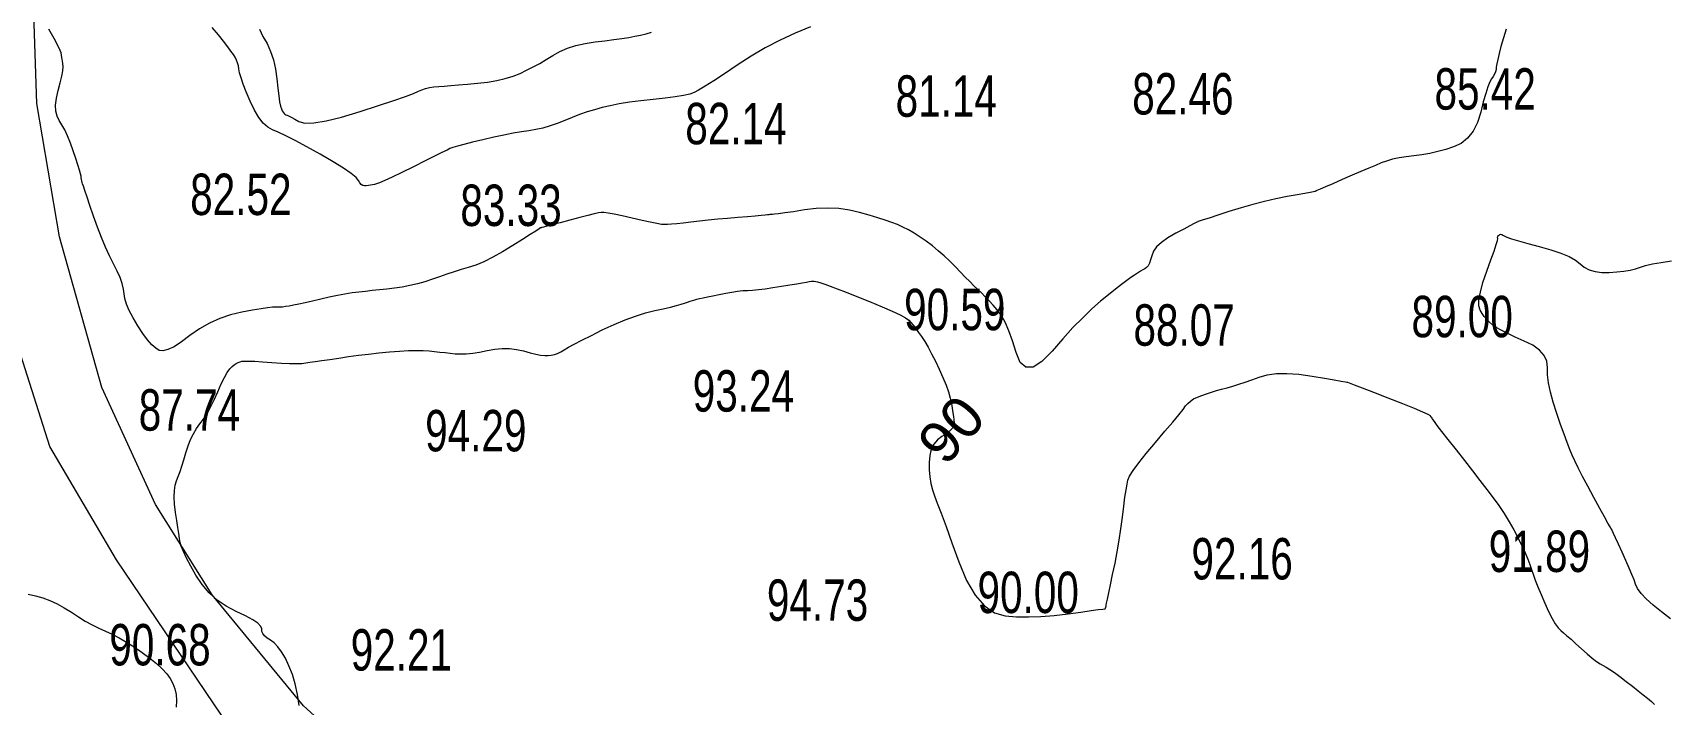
# Model space of a CAD drawing. Header units: metres. Extents: x 431006 to 434411, y 2469261 to 2473208.
# Drawn here: x 433351 to 433508.7, y 2471545.4 to 2471610.4 of the extents above; entities that cross this region are included whole.
import ezdxf
from ezdxf.enums import TextEntityAlignment as Align

# ---------------------------------------------------------------- set-up
doc = ezdxf.new("R2010")
doc.units = ezdxf.units.M
doc.header["$MEASUREMENT"] = 0
for name, color, linetype, lineweight in [('CAO DO', 8, 'Continuous', 18), ('duong nhua-ks', 8, 'Continuous', 18), ('MH_DongMuc', 8, 'Continuous', 18), ('MH_DongMuc_Con', 8, 'Continuous', 18)]:
    doc.layers.add(name, color=color, linetype=linetype, lineweight=lineweight)
doc.styles.get("Standard").update_dxf_attribs({"font": 'arial.ttf'})

msp = doc.modelspace()

# ---------------------------------------------------------------- linework, layer by layer
at = {"layer": 'duong nhua-ks', "color": 8, "lineweight": 0}
for points in [[(433377.16, 2471545.29), (433368.33, 2471556.01), (433362.87, 2471564.74), (433357.7, 2471576.06), (433353.59, 2471590.62), (433351.42, 2471603.51), (433351.04, 2471615.11), (433352.76, 2471628.58), (433355.38, 2471640.64), (433357.55, 2471646.91), (433364.81, 2471658.81), (433379.7, 2471682.97), (433394.74, 2471705.12), (433412.62, 2471728.84), (433427.36, 2471748.89), (433443.82, 2471767.89), (433457.22, 2471781.68), (433469.72, 2471794.85), (433488.35, 2471818.26), (433505.56, 2471838.7), (433519.47, 2471858.22), (433538.03, 2471883.43)], [(433377.16, 2471545.29), (433368.33, 2471556.01), (433362.87, 2471564.74), (433357.7, 2471576.06), (433353.59, 2471590.62), (433351.42, 2471603.51), (433351.04, 2471615.11), (433352.76, 2471628.58), (433355.38, 2471640.64), (433357.55, 2471646.91), (433364.81, 2471658.81), (433379.7, 2471682.97), (433394.74, 2471705.12), (433412.62, 2471728.84), (433427.36, 2471748.89), (433443.82, 2471767.89), (433457.22, 2471781.68), (433469.72, 2471794.85), (433488.35, 2471818.26), (433505.56, 2471838.7), (433510.07, 2471845.03)], [(433276.77, 2471564.35), (433339.47, 2471536.61), (433381.1, 2471520.35), (433425.44, 2471504.06), (433446.6, 2471497.57), (433411.28, 2471513.63), (433394.91, 2471522.32), (433380.64, 2471533.24), (433369.25, 2471544.37), (433359.12, 2471559.38), (433352.68, 2471570.35), (433347.91, 2471585.35), (433344.81, 2471600.52), (433344.65, 2471615.92), (433347.25, 2471633.33), (433351.14, 2471647.59), (433359.69, 2471661.81), (433362.36, 2471668.23)], [(433276.77, 2471564.35), (433339.47, 2471536.61), (433381.1, 2471520.35), (433425.44, 2471504.06), (433446.6, 2471497.57), (433411.28, 2471513.63), (433394.91, 2471522.32), (433380.64, 2471533.24), (433369.25, 2471544.37), (433359.12, 2471559.38), (433352.68, 2471570.35), (433347.91, 2471585.35), (433344.81, 2471600.52), (433344.65, 2471615.92), (433347.25, 2471633.33), (433351.14, 2471647.59), (433359.69, 2471661.81), (433362.36, 2471668.23)]]:
    msp.add_lwpolyline(points, dxfattribs=at)
at = {"layer": 'duong nhua-ks', "color": 9, "lineweight": 0}
for points in [[(433566.78, 2471465.42), (433556.51, 2471468.55), (433502.82, 2471484.99), (433453.99, 2471502.86), (433413.44, 2471520.09), (433397.66, 2471528.67), (433387.86, 2471535.58), (433377.16, 2471545.29), (433368.33, 2471556.01), (433362.87, 2471564.74), (433357.7, 2471576.06), (433353.59, 2471590.62), (433351.42, 2471603.51), (433351.04, 2471615.11), (433352.76, 2471628.58), (433355.38, 2471640.64), (433357.55, 2471646.91), (433364.81, 2471658.81), (433379.7, 2471682.97), (433394.74, 2471705.12), (433412.62, 2471728.84), (433427.36, 2471748.89), (433443.82, 2471767.89), (433443.92, 2471767.99)], [(433377.16, 2471545.29), (433368.33, 2471556.01), (433362.87, 2471564.74), (433357.7, 2471576.06), (433353.59, 2471590.62), (433351.42, 2471603.51), (433351.04, 2471615.11), (433352.76, 2471628.58), (433355.38, 2471640.64), (433357.55, 2471646.91), (433364.81, 2471658.81), (433379.7, 2471682.97), (433394.74, 2471705.12), (433412.62, 2471728.84), (433427.36, 2471748.89), (433443.82, 2471767.89), (433443.92, 2471767.99)], [(433276.77, 2471564.35), (433339.47, 2471536.61), (433381.1, 2471520.35), (433425.44, 2471504.06), (433446.6, 2471497.57), (433411.28, 2471513.63), (433394.91, 2471522.32), (433380.64, 2471533.24), (433369.25, 2471544.37), (433359.12, 2471559.38), (433352.68, 2471570.35), (433347.91, 2471585.35), (433344.81, 2471600.52), (433344.65, 2471615.92), (433347.25, 2471633.33), (433351.14, 2471647.59), (433359.69, 2471661.81), (433362.36, 2471668.23)], [(433276.77, 2471564.35), (433339.47, 2471536.61), (433381.1, 2471520.35), (433425.44, 2471504.06), (433446.6, 2471497.57), (433411.28, 2471513.63), (433394.91, 2471522.32), (433380.64, 2471533.24), (433369.25, 2471544.37), (433359.12, 2471559.38), (433352.68, 2471570.35), (433347.91, 2471585.35), (433344.81, 2471600.52), (433344.65, 2471615.92), (433347.25, 2471633.33), (433351.14, 2471647.59), (433359.69, 2471661.81), (433362.36, 2471668.23)]]:
    msp.add_lwpolyline(points, dxfattribs=at)
at = {"layer": 'MH_DongMuc', "color": 9, "lineweight": 0, "elevation": 80}
msp.add_lwpolyline([(433426.11, 2471610.9), (433424.63, 2471610.29), (433423.18, 2471609.62), (433421.76, 2471608.88), (433420.38, 2471608.07), (433419.04, 2471607.2), (433417.81, 2471606.37), (433416.78, 2471605.69), (433415.95, 2471605.16), (433415.32, 2471604.78), (433414.89, 2471604.56), (433414.46, 2471604.41), (433413.86, 2471604.27), (433413.06, 2471604.13), (433412.09, 2471604), (433410.93, 2471603.88), (433409.73, 2471603.76), (433408.64, 2471603.62), (433407.65, 2471603.46), (433406.77, 2471603.29), (433405.99, 2471603.11), (433405.27, 2471602.9), (433404.55, 2471602.68), (433403.83, 2471602.43), (433403.11, 2471602.15), (433402.39, 2471601.86), (433401.67, 2471601.57), (433400.97, 2471601.33), (433400.28, 2471601.13), (433399.59, 2471600.98), (433398.92, 2471600.86), (433398.2, 2471600.76), (433397.41, 2471600.62), (433396.52, 2471600.45), (433395.55, 2471600.24), (433394.49, 2471600), (433393.49, 2471599.76), (433392.66, 2471599.55), (433392.03, 2471599.38), (433391.57, 2471599.25), (433391.3, 2471599.14), (433391.02, 2471599), (433390.52, 2471598.76), (433389.82, 2471598.4), (433388.9, 2471597.95), (433387.78, 2471597.39), (433386.65, 2471596.83), (433385.73, 2471596.38), (433385.02, 2471596.05), (433384.51, 2471595.83), (433384.21, 2471595.73), (433384.02, 2471595.68), (433383.82, 2471595.64), (433383.62, 2471595.6), (433383.43, 2471595.56), (433383.23, 2471595.53), (433383.05, 2471595.53), (433382.88, 2471595.58), (433382.73, 2471595.68), (433382.6, 2471595.84), (433382.48, 2471596.05), (433382.25, 2471596.34), (433381.76, 2471596.74), (433381.02, 2471597.25), (433380.02, 2471597.87), (433378.76, 2471598.6), (433377.47, 2471599.32), (433376.37, 2471599.91), (433375.45, 2471600.39), (433374.72, 2471600.73), (433374.17, 2471600.96), (433373.72, 2471601.2), (433373.28, 2471601.59), (433372.85, 2471602.15), (433372.43, 2471602.86), (433372.02, 2471603.73), (433371.64, 2471604.62), (433371.35, 2471605.37), (433371.13, 2471605.99), (433370.99, 2471606.48), (433370.92, 2471606.84), (433370.88, 2471607.13), (433370.8, 2471607.42), (433370.7, 2471607.7), (433370.56, 2471607.98), (433370.39, 2471608.25), (433370.16, 2471608.57), (433369.84, 2471608.99), (433369.43, 2471609.51), (433368.94, 2471610.13), (433368.35, 2471610.85)], dxfattribs=at)
at = {"layer": 'MH_DongMuc', "color": 8, "lineweight": 0, "elevation": 90}
for points in [[(433376.75, 2471545.3), (433376.58, 2471546.39), (433376.37, 2471547.4), (433376.09, 2471548.32), (433375.76, 2471549.15), (433375.41, 2471549.88), (433375.05, 2471550.49), (433374.69, 2471550.99), (433374.34, 2471551.37), (433373.98, 2471551.63), (433373.66, 2471551.83), (433373.41, 2471552.04), (433373.24, 2471552.26), (433373.15, 2471552.48), (433373.13, 2471552.71), (433373.05, 2471552.96), (433372.76, 2471553.26), (433372.27, 2471553.59), (433371.57, 2471553.98), (433370.67, 2471554.4), (433369.71, 2471554.9), (433368.84, 2471555.5), (433368.06, 2471556.2), (433367.37, 2471557), (433366.77, 2471557.9), (433366.27, 2471558.79), (433365.86, 2471559.55), (433365.56, 2471560.19), (433365.35, 2471560.7), (433365.25, 2471561.08), (433365.19, 2471561.46), (433365.11, 2471561.93), (433365.03, 2471562.51), (433364.93, 2471563.2), (433364.81, 2471563.98), (433364.72, 2471564.78), (433364.68, 2471565.48), (433364.7, 2471566.09), (433364.77, 2471566.6), (433364.9, 2471567.03), (433365.07, 2471567.44), (433365.24, 2471567.92), (433365.42, 2471568.46), (433365.61, 2471569.06), (433365.8, 2471569.73), (433366.02, 2471570.4), (433366.26, 2471571.01), (433366.53, 2471571.58), (433366.83, 2471572.08), (433367.16, 2471572.53), (433367.5, 2471573), (433367.85, 2471573.54), (433368.19, 2471574.16), (433368.54, 2471574.86), (433368.88, 2471575.64), (433369.22, 2471576.39), (433369.52, 2471577.01), (433369.8, 2471577.5), (433370.04, 2471577.86), (433370.26, 2471578.09), (433370.47, 2471578.24), (433370.66, 2471578.36), (433370.85, 2471578.46), (433371.04, 2471578.53), (433371.22, 2471578.58), (433371.47, 2471578.6), (433371.89, 2471578.6), (433372.47, 2471578.58), (433373.21, 2471578.54), (433374.11, 2471578.47), (433375.03, 2471578.41), (433375.81, 2471578.38), (433376.47, 2471578.37), (433377, 2471578.38), (433377.39, 2471578.42), (433377.78, 2471578.49), (433378.3, 2471578.57), (433378.93, 2471578.66), (433379.69, 2471578.77), (433380.57, 2471578.9), (433381.51, 2471579.04), (433382.47, 2471579.16), (433383.45, 2471579.28), (433384.45, 2471579.39), (433385.46, 2471579.49), (433386.43, 2471579.57), (433387.29, 2471579.62), (433388.06, 2471579.64), (433388.73, 2471579.63), (433389.3, 2471579.59), (433389.82, 2471579.54), (433390.32, 2471579.48), (433390.83, 2471579.43), (433391.32, 2471579.37), (433391.81, 2471579.32), (433392.32, 2471579.29), (433392.88, 2471579.31), (433393.5, 2471579.37), (433394.17, 2471579.48), (433394.89, 2471579.62), (433395.63, 2471579.76), (433396.35, 2471579.82), (433397.06, 2471579.81), (433397.74, 2471579.73), (433398.41, 2471579.58), (433399.04, 2471579.41), (433399.59, 2471579.28), (433400.06, 2471579.19), (433400.46, 2471579.14), (433400.79, 2471579.13), (433401.09, 2471579.16), (433401.39, 2471579.24), (433401.7, 2471579.35), (433402.01, 2471579.5), (433402.33, 2471579.69), (433402.74, 2471579.94), (433403.31, 2471580.25), (433404.05, 2471580.64), (433404.96, 2471581.09), (433406.02, 2471581.62), (433407.15, 2471582.14), (433408.22, 2471582.59), (433409.23, 2471582.96), (433410.19, 2471583.26), (433411.1, 2471583.48), (433411.91, 2471583.66), (433412.61, 2471583.82), (433413.18, 2471583.97), (433413.64, 2471584.1), (433413.97, 2471584.21), (433414.24, 2471584.31), (433414.49, 2471584.4), (433414.73, 2471584.47), (433414.95, 2471584.53), (433415.16, 2471584.58), (433415.41, 2471584.64), (433415.75, 2471584.71), (433416.18, 2471584.8), (433416.7, 2471584.91), (433417.31, 2471585.05), (433417.95, 2471585.18), (433418.54, 2471585.28), (433419.08, 2471585.36), (433419.59, 2471585.41), (433420.04, 2471585.44), (433420.52, 2471585.47), (433421.09, 2471585.52), (433421.75, 2471585.6), (433422.49, 2471585.7), (433423.32, 2471585.83), (433424.12, 2471585.96), (433424.79, 2471586.07), (433425.33, 2471586.17), (433425.73, 2471586.24), (433426, 2471586.3), (433426.23, 2471586.33), (433426.49, 2471586.32), (433426.79, 2471586.27), (433427.13, 2471586.18), (433427.52, 2471586.05), (433428.01, 2471585.86), (433428.69, 2471585.6), (433429.56, 2471585.26), (433430.6, 2471584.85), (433431.83, 2471584.36), (433433.04, 2471583.86), (433434.02, 2471583.43), (433434.78, 2471583.07), (433435.31, 2471582.78), (433435.62, 2471582.55), (433435.82, 2471582.32), (433436.05, 2471582.06), (433436.29, 2471581.74), (433436.56, 2471581.38), (433436.85, 2471580.97), (433437.15, 2471580.5), (433437.48, 2471579.94), (433437.82, 2471579.31), (433438.18, 2471578.6), (433438.56, 2471577.81), (433438.91, 2471577.02), (433439.21, 2471576.29), (433439.44, 2471575.63), (433439.61, 2471575.03), (433439.73, 2471574.51), (433439.8, 2471574.04), (433439.86, 2471573.61), (433439.92, 2471573.24), (433439.96, 2471572.91), (433439.98, 2471572.63), (433439.96, 2471572.38), (433439.83, 2471572.12), (433439.59, 2471571.85), (433439.26, 2471571.58), (433438.82, 2471571.31), (433438.38, 2471570.99), (433438.03, 2471570.58), (433437.78, 2471570.08), (433437.63, 2471569.49), (433437.57, 2471568.81), (433437.58, 2471568.1), (433437.64, 2471567.42), (433437.74, 2471566.78), (433437.89, 2471566.16), (433438.09, 2471565.58), (433438.36, 2471564.88), (433438.74, 2471563.89), (433439.21, 2471562.61), (433439.78, 2471561.05), (433440.45, 2471559.21), (433441.2, 2471557.41), (433442.03, 2471555.99), (433442.92, 2471554.94), (433443.88, 2471554.27), (433444.91, 2471553.97), (433446.01, 2471553.89), (433447.17, 2471553.87), (433448.38, 2471553.91), (433449.66, 2471554.01), (433451.01, 2471554.17), (433452.24, 2471554.35), (433453.21, 2471554.49), (433453.91, 2471554.58), (433454.34, 2471554.64), (433454.51, 2471554.66), (433454.53, 2471554.66), (433454.55, 2471554.67), (433454.57, 2471554.67), (433454.59, 2471554.68), (433454.6, 2471554.69), (433454.6, 2471554.7), (433454.61, 2471554.71), (433454.62, 2471554.72), (433454.62, 2471554.74), (433454.63, 2471554.75), (433454.64, 2471554.77), (433454.64, 2471554.81), (433454.65, 2471554.86), (433454.67, 2471554.93), (433454.68, 2471555.02), (433454.72, 2471555.21), (433454.8, 2471555.6), (433454.93, 2471556.19), (433455.09, 2471556.98), (433455.3, 2471557.97), (433455.53, 2471559.06), (433455.73, 2471560.16), (433455.92, 2471561.28), (433456.09, 2471562.4), (433456.24, 2471563.53), (433456.37, 2471564.58), (433456.49, 2471565.46), (433456.6, 2471566.17), (433456.69, 2471566.72), (433456.77, 2471567.09), (433456.94, 2471567.47), (433457.29, 2471568.03), (433457.82, 2471568.76), (433458.54, 2471569.66), (433459.44, 2471570.74), (433460.35, 2471571.82), (433461.1, 2471572.71), (433461.68, 2471573.42), (433462.1, 2471573.94), (433462.35, 2471574.28), (433462.55, 2471574.52), (433462.81, 2471574.74), (433463.12, 2471574.94), (433463.48, 2471575.13), (433463.9, 2471575.29), (433464.36, 2471575.45), (433464.83, 2471575.6), (433465.32, 2471575.75), (433465.82, 2471575.89), (433466.35, 2471576.03), (433466.89, 2471576.18), (433467.48, 2471576.36), (433468.1, 2471576.57), (433468.75, 2471576.8), (433469.44, 2471577.05), (433470.21, 2471577.27), (433471.11, 2471577.39), (433472.13, 2471577.41), (433473.28, 2471577.33), (433474.56, 2471577.15), (433475.76, 2471576.94), (433476.7, 2471576.78), (433477.38, 2471576.66), (433477.79, 2471576.59), (433477.93, 2471576.56), (433477.95, 2471576.56), (433477.96, 2471576.55), (433477.97, 2471576.55), (433477.98, 2471576.55), (433477.98, 2471576.55), (433478.15, 2471576.49), (433478.62, 2471576.31), (433479.4, 2471576.01), (433480.49, 2471575.59), (433481.89, 2471575.05), (433483.3, 2471574.5), (433484.41, 2471574.05), (433485.22, 2471573.71), (433485.73, 2471573.47), (433485.95, 2471573.33), (433486.01, 2471573.25), (433486.07, 2471573.17), (433486.13, 2471573.09), (433486.17, 2471573.01), (433486.22, 2471572.94), (433486.34, 2471572.76), (433486.62, 2471572.39), (433487.07, 2471571.81), (433487.68, 2471571.03), (433488.46, 2471570.04), (433489.29, 2471568.99), (433490.06, 2471568), (433490.77, 2471567.07), (433491.43, 2471566.2), (433492.03, 2471565.4), (433492.59, 2471564.63), (433493.1, 2471563.86), (433493.59, 2471563.08), (433494.03, 2471562.29), (433494.45, 2471561.5), (433494.81, 2471560.75), (433495.13, 2471560.07), (433495.39, 2471559.46), (433495.6, 2471558.93), (433495.75, 2471558.47), (433495.91, 2471558), (433496.11, 2471557.44), (433496.37, 2471556.79), (433496.67, 2471556.04), (433497.03, 2471555.21), (433497.4, 2471554.39), (433497.74, 2471553.72), (433498.04, 2471553.2), (433498.32, 2471552.81), (433498.57, 2471552.56), (433498.83, 2471552.35), (433499.16, 2471552.06), (433499.57, 2471551.71), (433500.04, 2471551.28), (433500.58, 2471550.79), (433501.12, 2471550.3), (433501.6, 2471549.89), (433502.02, 2471549.57), (433502.37, 2471549.33), (433502.66, 2471549.18), (433502.95, 2471549.02), (433503.32, 2471548.79), (433503.77, 2471548.49), (433504.29, 2471548.11), (433504.89, 2471547.65), (433505.5, 2471547.17), (433506.04, 2471546.74), (433506.53, 2471546.36), (433506.96, 2471546.01), (433507.33, 2471545.71), (433507.64, 2471545.42)], [(433350.56, 2471556.07), (433351.27, 2471555.93), (433351.98, 2471555.73), (433352.68, 2471555.47), (433353.37, 2471555.15), (433354.06, 2471554.77), (433354.75, 2471554.33), (433355.42, 2471553.88), (433356.09, 2471553.47), (433356.75, 2471553.11), (433357.39, 2471552.78), (433358.03, 2471552.49), (433358.68, 2471552.2), (433359.36, 2471551.85), (433360.07, 2471551.44), (433360.81, 2471550.97), (433361.59, 2471550.44), (433362.33, 2471549.9), (433362.98, 2471549.37), (433363.52, 2471548.87), (433363.96, 2471548.38), (433364.3, 2471547.92), (433364.56, 2471547.44), (433364.74, 2471546.93), (433364.86, 2471546.38), (433364.91, 2471545.79), (433364.88, 2471545.16)]]:
    msp.add_lwpolyline(points, dxfattribs=at)
at = {"layer": 'MH_DongMuc_Con', "color": 8, "lineweight": 0}
for points, elevation in [([(433493.29, 2471610.69), (433493.03, 2471609.85), (433492.8, 2471609.01), (433492.62, 2471608.32), (433492.49, 2471607.75), (433492.4, 2471607.32), (433492.35, 2471607.02), (433492.32, 2471606.79), (433492.26, 2471606.56), (433492.17, 2471606.34), (433492.05, 2471606.12), (433491.9, 2471605.9), (433491.73, 2471605.59), (433491.54, 2471605.12), (433491.33, 2471604.47), (433491.09, 2471603.65), (433490.84, 2471602.66), (433490.52, 2471601.66), (433490.1, 2471600.83), (433489.58, 2471600.16), (433488.96, 2471599.65), (433488.23, 2471599.31), (433487.46, 2471599.06), (433486.69, 2471598.85), (433485.92, 2471598.68), (433485.16, 2471598.55), (433484.39, 2471598.45), (433483.66, 2471598.36), (433482.97, 2471598.25), (433482.34, 2471598.11), (433481.76, 2471597.94), (433481.24, 2471597.75), (433480.69, 2471597.52), (433480.04, 2471597.25), (433479.28, 2471596.93), (433478.43, 2471596.56), (433477.47, 2471596.14), (433476.56, 2471595.75), (433475.85, 2471595.44), (433475.34, 2471595.22), (433475.02, 2471595.08), (433474.9, 2471595.02), (433474.88, 2471595.01), (433474.86, 2471595), (433474.84, 2471595), (433474.83, 2471594.99), (433474.82, 2471594.99), (433474.71, 2471594.97), (433474.39, 2471594.91), (433473.85, 2471594.81), (433473.11, 2471594.68), (433472.15, 2471594.5), (433471.07, 2471594.29), (433469.97, 2471594.04), (433468.85, 2471593.75), (433467.7, 2471593.42), (433466.52, 2471593.05), (433465.45, 2471592.71), (433464.62, 2471592.43), (433464.03, 2471592.24), (433463.67, 2471592.12), (433463.54, 2471592.08), (433463.54, 2471592.08), (433463.54, 2471592.08), (433463.53, 2471592.08), (433463.53, 2471592.07), (433463.52, 2471592.07), (433463.44, 2471592.02), (433463.18, 2471591.89), (433462.75, 2471591.67), (433462.16, 2471591.36), (433461.4, 2471590.96), (433460.63, 2471590.52), (433460.02, 2471590.08), (433459.55, 2471589.65), (433459.23, 2471589.22), (433459.07, 2471588.79), (433458.97, 2471588.4), (433458.85, 2471588.08), (433458.72, 2471587.82), (433458.57, 2471587.64), (433458.4, 2471587.51), (433458.21, 2471587.41), (433457.98, 2471587.28), (433457.71, 2471587.11), (433457.41, 2471586.91), (433457.07, 2471586.67), (433456.67, 2471586.38), (433456.17, 2471586.01), (433455.58, 2471585.55), (433454.9, 2471585), (433454.14, 2471584.38), (433453.3, 2471583.65), (433452.41, 2471582.8), (433451.47, 2471581.84), (433450.49, 2471580.76), (433449.46, 2471579.56), (433448.47, 2471578.55), (433447.63, 2471578.03), (433446.93, 2471578.01), (433446.38, 2471578.48), (433445.97, 2471579.44), (433445.63, 2471580.57), (433445.27, 2471581.54), (433444.91, 2471582.37), (433444.53, 2471583.05), (433444.15, 2471583.57), (433443.76, 2471584.01), (433443.38, 2471584.42), (433443, 2471584.82), (433442.64, 2471585.19), (433442.28, 2471585.53), (433441.91, 2471585.89), (433441.5, 2471586.29), (433441.07, 2471586.73), (433440.6, 2471587.21), (433440.09, 2471587.73), (433439.57, 2471588.26), (433439.02, 2471588.77), (433438.46, 2471589.26), (433437.89, 2471589.73), (433437.29, 2471590.18), (433436.7, 2471590.59), (433436.13, 2471590.96), (433435.57, 2471591.28), (433435.04, 2471591.56), (433434.53, 2471591.79), (433433.98, 2471592), (433433.34, 2471592.22), (433432.61, 2471592.46), (433431.78, 2471592.71), (433430.87, 2471592.97), (433429.88, 2471593.2), (433428.86, 2471593.34), (433427.79, 2471593.38), (433426.68, 2471593.34), (433425.54, 2471593.21), (433424.48, 2471593.04), (433423.64, 2471592.92), (433423.02, 2471592.83), (433422.63, 2471592.79), (433422.45, 2471592.77), (433422.38, 2471592.78), (433422.3, 2471592.77), (433422.2, 2471592.76), (433422.09, 2471592.75), (433421.96, 2471592.73), (433421.74, 2471592.7), (433421.35, 2471592.66), (433420.78, 2471592.61), (433420.03, 2471592.55), (433419.1, 2471592.47), (433418.11, 2471592.39), (433417.16, 2471592.31), (433416.25, 2471592.22), (433415.39, 2471592.13), (433414.57, 2471592.03), (433413.83, 2471591.95), (433413.21, 2471591.88), (433412.7, 2471591.83), (433412.31, 2471591.8), (433412.04, 2471591.79), (433411.74, 2471591.82), (433411.28, 2471591.89), (433410.65, 2471592.02), (433409.86, 2471592.19), (433408.9, 2471592.41), (433407.95, 2471592.63), (433407.17, 2471592.8), (433406.57, 2471592.91), (433406.15, 2471592.97), (433405.9, 2471592.97), (433405.65, 2471592.93), (433405.23, 2471592.83), (433404.63, 2471592.68), (433403.85, 2471592.48), (433402.89, 2471592.23), (433401.95, 2471591.98), (433401.21, 2471591.79), (433400.67, 2471591.65), (433400.34, 2471591.56), (433400.22, 2471591.53), (433400.19, 2471591.53), (433400.16, 2471591.52), (433400.13, 2471591.5), (433400.1, 2471591.49), (433400.06, 2471591.47), (433399.93, 2471591.38), (433399.59, 2471591.17), (433399.06, 2471590.83), (433398.32, 2471590.36), (433397.38, 2471589.77), (433396.38, 2471589.16), (433395.44, 2471588.64), (433394.58, 2471588.21), (433393.8, 2471587.88), (433393.08, 2471587.64), (433392.4, 2471587.44), (433391.71, 2471587.23), (433391.01, 2471587), (433390.31, 2471586.76), (433389.61, 2471586.51), (433388.89, 2471586.27), (433388.17, 2471586.07), (433387.44, 2471585.9), (433386.7, 2471585.76), (433385.95, 2471585.66), (433385.21, 2471585.57), (433384.49, 2471585.49), (433383.8, 2471585.41), (433383.14, 2471585.34), (433382.5, 2471585.27), (433381.85, 2471585.19), (433381.16, 2471585.08), (433380.43, 2471584.94), (433379.65, 2471584.78), (433378.83, 2471584.59), (433378.03, 2471584.39), (433377.33, 2471584.23), (433376.72, 2471584.1), (433376.21, 2471584), (433375.79, 2471583.92), (433375.44, 2471583.87), (433375.13, 2471583.83), (433374.86, 2471583.81), (433374.63, 2471583.8), (433374.43, 2471583.8), (433374.16, 2471583.8), (433373.7, 2471583.74), (433373.06, 2471583.65), (433372.23, 2471583.51), (433371.21, 2471583.33), (433370.12, 2471583.08), (433369.07, 2471582.73), (433368.07, 2471582.28), (433367.11, 2471581.72), (433366.2, 2471581.07), (433365.37, 2471580.45), (433364.66, 2471579.99), (433364.06, 2471579.71), (433363.58, 2471579.59), (433363.21, 2471579.64), (433362.89, 2471579.84), (433362.52, 2471580.18), (433362.11, 2471580.65), (433361.66, 2471581.26), (433361.16, 2471582.01), (433360.7, 2471582.78), (433360.33, 2471583.48), (433360.07, 2471584.1), (433359.9, 2471584.64), (433359.83, 2471585.11), (433359.78, 2471585.57), (433359.65, 2471586.09), (433359.45, 2471586.67), (433359.17, 2471587.31), (433358.82, 2471588.01), (433358.43, 2471588.77), (433358.04, 2471589.62), (433357.66, 2471590.54), (433357.27, 2471591.54), (433356.89, 2471592.62), (433356.54, 2471593.64), (433356.26, 2471594.46), (433356.05, 2471595.08), (433355.91, 2471595.51), (433355.83, 2471595.74), (433355.79, 2471595.87), (433355.76, 2471596.01), (433355.73, 2471596.16), (433355.7, 2471596.32), (433355.68, 2471596.48), (433355.63, 2471596.71), (433355.53, 2471597.07), (433355.38, 2471597.56), (433355.18, 2471598.18), (433354.93, 2471598.92), (433354.66, 2471599.68), (433354.38, 2471600.36), (433354.11, 2471600.95), (433353.84, 2471601.45), (433353.57, 2471601.86), (433353.36, 2471602.27), (433353.24, 2471602.77), (433353.22, 2471603.35), (433353.3, 2471604.02), (433353.48, 2471604.77), (433353.68, 2471605.51), (433353.83, 2471606.14), (433353.92, 2471606.66), (433353.95, 2471607.07), (433353.93, 2471607.37), (433353.89, 2471607.6), (433353.85, 2471607.78), (433353.83, 2471607.91), (433353.81, 2471608.01), (433353.8, 2471608.06), (433353.79, 2471608.1), (433353.78, 2471608.16), (433353.78, 2471608.23), (433353.77, 2471608.31), (433353.76, 2471608.41), (433353.68, 2471608.63), (433353.45, 2471609.09), (433353.08, 2471609.77), (433352.56, 2471610.69)], 86), ([(433372.9, 2471610.67), (433373.23, 2471609.98), (433373.64, 2471609.29), (433373.99, 2471608.53), (433374.26, 2471607.71), (433374.47, 2471606.83), (433374.59, 2471605.89), (433374.69, 2471604.99), (433374.78, 2471604.25), (433374.86, 2471603.66), (433374.95, 2471603.24), (433375.03, 2471602.97), (433375.11, 2471602.8), (433375.2, 2471602.66), (433375.28, 2471602.54), (433375.37, 2471602.47), (433375.46, 2471602.42), (433375.58, 2471602.37), (433375.77, 2471602.27), (433376.02, 2471602.14), (433376.34, 2471601.97), (433376.72, 2471601.75), (433377.29, 2471601.6), (433378.16, 2471601.63), (433379.35, 2471601.82), (433380.84, 2471602.19), (433382.63, 2471602.73), (433384.42, 2471603.3), (433385.88, 2471603.79), (433387, 2471604.18), (433387.8, 2471604.48), (433388.27, 2471604.69), (433388.59, 2471604.83), (433388.94, 2471604.95), (433389.33, 2471605.05), (433389.76, 2471605.11), (433390.22, 2471605.15), (433390.75, 2471605.19), (433391.39, 2471605.23), (433392.14, 2471605.29), (433392.99, 2471605.37), (433393.95, 2471605.46), (433394.93, 2471605.57), (433395.83, 2471605.73), (433396.65, 2471605.92), (433397.4, 2471606.14), (433398.08, 2471606.41), (433398.71, 2471606.71), (433399.35, 2471607.03), (433399.98, 2471607.38), (433400.61, 2471607.75), (433401.24, 2471608.15), (433401.91, 2471608.53), (433402.65, 2471608.86), (433403.47, 2471609.12), (433404.36, 2471609.31), (433405.32, 2471609.45), (433406.27, 2471609.56), (433407.13, 2471609.67), (433407.9, 2471609.78), (433408.58, 2471609.89), (433409.16, 2471610), (433409.7, 2471610.11), (433410.24, 2471610.24), (433410.77, 2471610.38)], 78), ([(433509.16, 2471553.69), (433508.3, 2471554.37), (433507.49, 2471555.02), (433506.83, 2471555.61), (433506.33, 2471556.14), (433505.98, 2471556.61), (433505.79, 2471557.03), (433505.65, 2471557.46), (433505.44, 2471557.98), (433505.19, 2471558.6), (433504.87, 2471559.32), (433504.5, 2471560.13), (433504.15, 2471560.91), (433503.87, 2471561.52), (433503.66, 2471561.95), (433503.54, 2471562.22), (433503.49, 2471562.32), (433503.48, 2471562.33), (433503.47, 2471562.35), (433503.46, 2471562.38), (433503.44, 2471562.4), (433503.42, 2471562.43), (433503.33, 2471562.58), (433503.12, 2471562.95), (433502.8, 2471563.55), (433502.34, 2471564.37), (433501.77, 2471565.41), (433501.18, 2471566.5), (433500.67, 2471567.46), (433500.25, 2471568.28), (433499.92, 2471568.97), (433499.67, 2471569.52), (433499.45, 2471570.07), (433499.19, 2471570.74), (433498.89, 2471571.55), (433498.55, 2471572.49), (433498.18, 2471573.55), (433497.83, 2471574.63), (433497.57, 2471575.61), (433497.39, 2471576.5), (433497.29, 2471577.28), (433497.28, 2471577.97), (433497.22, 2471578.58), (433496.96, 2471579.14), (433496.51, 2471579.66), (433495.88, 2471580.13), (433495.05, 2471580.54), (433494.18, 2471580.92), (433493.45, 2471581.27), (433492.83, 2471581.58), (433492.34, 2471581.86), (433491.98, 2471582.11), (433491.69, 2471582.36), (433491.42, 2471582.62), (433491.18, 2471582.9), (433490.97, 2471583.2), (433490.78, 2471583.52), (433490.67, 2471583.93), (433490.67, 2471584.52), (433490.81, 2471585.28), (433491.06, 2471586.21), (433491.44, 2471587.31), (433491.83, 2471588.38), (433492.13, 2471589.24), (433492.34, 2471589.87), (433492.46, 2471590.27), (433492.49, 2471590.45), (433492.48, 2471590.52), (433492.48, 2471590.59), (433492.51, 2471590.66), (433492.55, 2471590.73), (433492.61, 2471590.79), (433492.68, 2471590.84), (433492.77, 2471590.86), (433492.87, 2471590.84), (433492.99, 2471590.79), (433493.11, 2471590.7), (433493.35, 2471590.58), (433493.81, 2471590.42), (433494.49, 2471590.22), (433495.38, 2471589.97), (433496.49, 2471589.68), (433497.62, 2471589.37), (433498.58, 2471589.04), (433499.37, 2471588.7), (433499.99, 2471588.36), (433500.44, 2471588), (433500.84, 2471587.67), (433501.32, 2471587.43), (433501.89, 2471587.26), (433502.54, 2471587.18), (433503.26, 2471587.17), (433504, 2471587.22), (433504.67, 2471587.29), (433505.27, 2471587.39), (433505.8, 2471587.52), (433506.26, 2471587.67), (433506.77, 2471587.84), (433507.44, 2471587.99), (433508.28, 2471588.14), (433509.27, 2471588.29)], 86)]:
    msp.add_lwpolyline(points, dxfattribs=dict(at, elevation=elevation))
at = {"layer": 'MH_DongMuc_Con', "color": 9, "lineweight": 0, "elevation": 78}
msp.add_lwpolyline([(433372.9, 2471610.67), (433373.23, 2471609.98), (433373.64, 2471609.29), (433373.99, 2471608.53), (433374.26, 2471607.71), (433374.47, 2471606.83), (433374.59, 2471605.89), (433374.69, 2471604.99), (433374.78, 2471604.25), (433374.86, 2471603.66), (433374.95, 2471603.24), (433375.03, 2471602.97), (433375.11, 2471602.8), (433375.2, 2471602.66), (433375.28, 2471602.54), (433375.37, 2471602.47), (433375.46, 2471602.42), (433375.58, 2471602.37), (433375.77, 2471602.27), (433376.02, 2471602.14), (433376.34, 2471601.97), (433376.72, 2471601.75), (433377.29, 2471601.6), (433378.16, 2471601.63), (433379.35, 2471601.82), (433380.84, 2471602.19), (433382.63, 2471602.73), (433384.42, 2471603.3), (433385.88, 2471603.79), (433387, 2471604.18), (433387.8, 2471604.48), (433388.27, 2471604.69), (433388.59, 2471604.83), (433388.94, 2471604.95), (433389.33, 2471605.05), (433389.76, 2471605.11), (433390.22, 2471605.15), (433390.75, 2471605.19), (433391.39, 2471605.23), (433392.14, 2471605.29), (433392.99, 2471605.37), (433393.95, 2471605.46), (433394.93, 2471605.57), (433395.83, 2471605.73), (433396.65, 2471605.92), (433397.4, 2471606.14), (433398.08, 2471606.41), (433398.71, 2471606.71), (433399.35, 2471607.03), (433399.98, 2471607.38), (433400.61, 2471607.75), (433401.24, 2471608.15), (433401.91, 2471608.53), (433402.65, 2471608.86), (433403.47, 2471609.12), (433404.36, 2471609.31), (433405.32, 2471609.45), (433406.27, 2471609.56), (433407.13, 2471609.67), (433407.9, 2471609.78), (433408.58, 2471609.89), (433409.16, 2471610), (433409.7, 2471610.11), (433410.24, 2471610.24), (433410.77, 2471610.38)], dxfattribs=at)

# ---------------------------------------------------------------- texts
at = {"layer": 'CAO DO', "color": 8, "lineweight": 0, "width": 0.7}
for s, p in [('85.42', (433486.38, 2471602.91, 85.42)), ('81.14', (433434.34, 2471602.22, 81.14)), ('82.46', (433457.19, 2471602.44, 82.46)), ('82.14', (433414.03, 2471599.56, 82.14)), ('82.52', (433366.22, 2471592.72, 82.52)), ('83.33', (433392.31, 2471591.66, 83.33)), ('90.59', (433435.16, 2471581.59, 90.59)), ('89.00', (433484.16, 2471580.91, 89)), ('88.07', (433457.31, 2471580.09, 88.07)), ('93.24', (433414.75, 2471573.72, 93.24)), ('87.74', (433361.25, 2471571.88, 87.74)), ('94.29', (433388.91, 2471569.88, 94.29)), ('92.16', (433462.91, 2471557.5, 92.16)), ('91.89', (433491.62, 2471558.22, 91.89)), ('90.00', (433442.25, 2471554.25, 90)), ('94.73', (433421.91, 2471553.5, 94.73)), ('90.68', (433358.41, 2471549.19, 90.68)), ('92.21', (433381.72, 2471548.69, 92.21))]:
    msp.add_text(s, height=4, dxfattribs=at).set_placement(p)
at = {"layer": 'CAO DO', "color": 9, "lineweight": 0, "width": 0.7}
for s, p in [('85.42', (433486.38, 2471602.91, 85.42)), ('81.14', (433434.34, 2471602.22, 81.14)), ('82.46', (433457.19, 2471602.44, 82.46)), ('82.14', (433414.03, 2471599.56, 82.14)), ('82.52', (433366.22, 2471592.72, 82.52)), ('83.33', (433392.31, 2471591.66, 83.33)), ('90.59', (433435.16, 2471581.59, 90.59)), ('89.00', (433484.16, 2471580.91, 89)), ('88.07', (433457.31, 2471580.09, 88.07)), ('93.24', (433414.75, 2471573.72, 93.24)), ('87.74', (433361.25, 2471571.88, 87.74)), ('94.29', (433388.91, 2471569.88, 94.29)), ('92.16', (433462.91, 2471557.5, 92.16)), ('91.89', (433491.62, 2471558.22, 91.89)), ('90.00', (433442.25, 2471554.25, 90)), ('94.73', (433421.91, 2471553.5, 94.73)), ('90.68', (433358.41, 2471549.19, 90.68)), ('92.21', (433381.72, 2471548.69, 92.21))]:
    msp.add_text(s, height=4, dxfattribs=at).set_placement(p)
at = {"layer": 'MH_DongMuc', "color": 8, "lineweight": 0}
msp.add_text('90', height=4, rotation=48.7082, dxfattribs=at).set_placement((433439.71, 2471571.99, 90), align=Align.MIDDLE)
at = {"layer": 'MH_DongMuc', "color": 9, "lineweight": 0}
msp.add_text('90', height=4, rotation=48.7082, dxfattribs=at).set_placement((433439.71, 2471571.99, 90), align=Align.MIDDLE)

doc.saveas('drawing.dxf')
